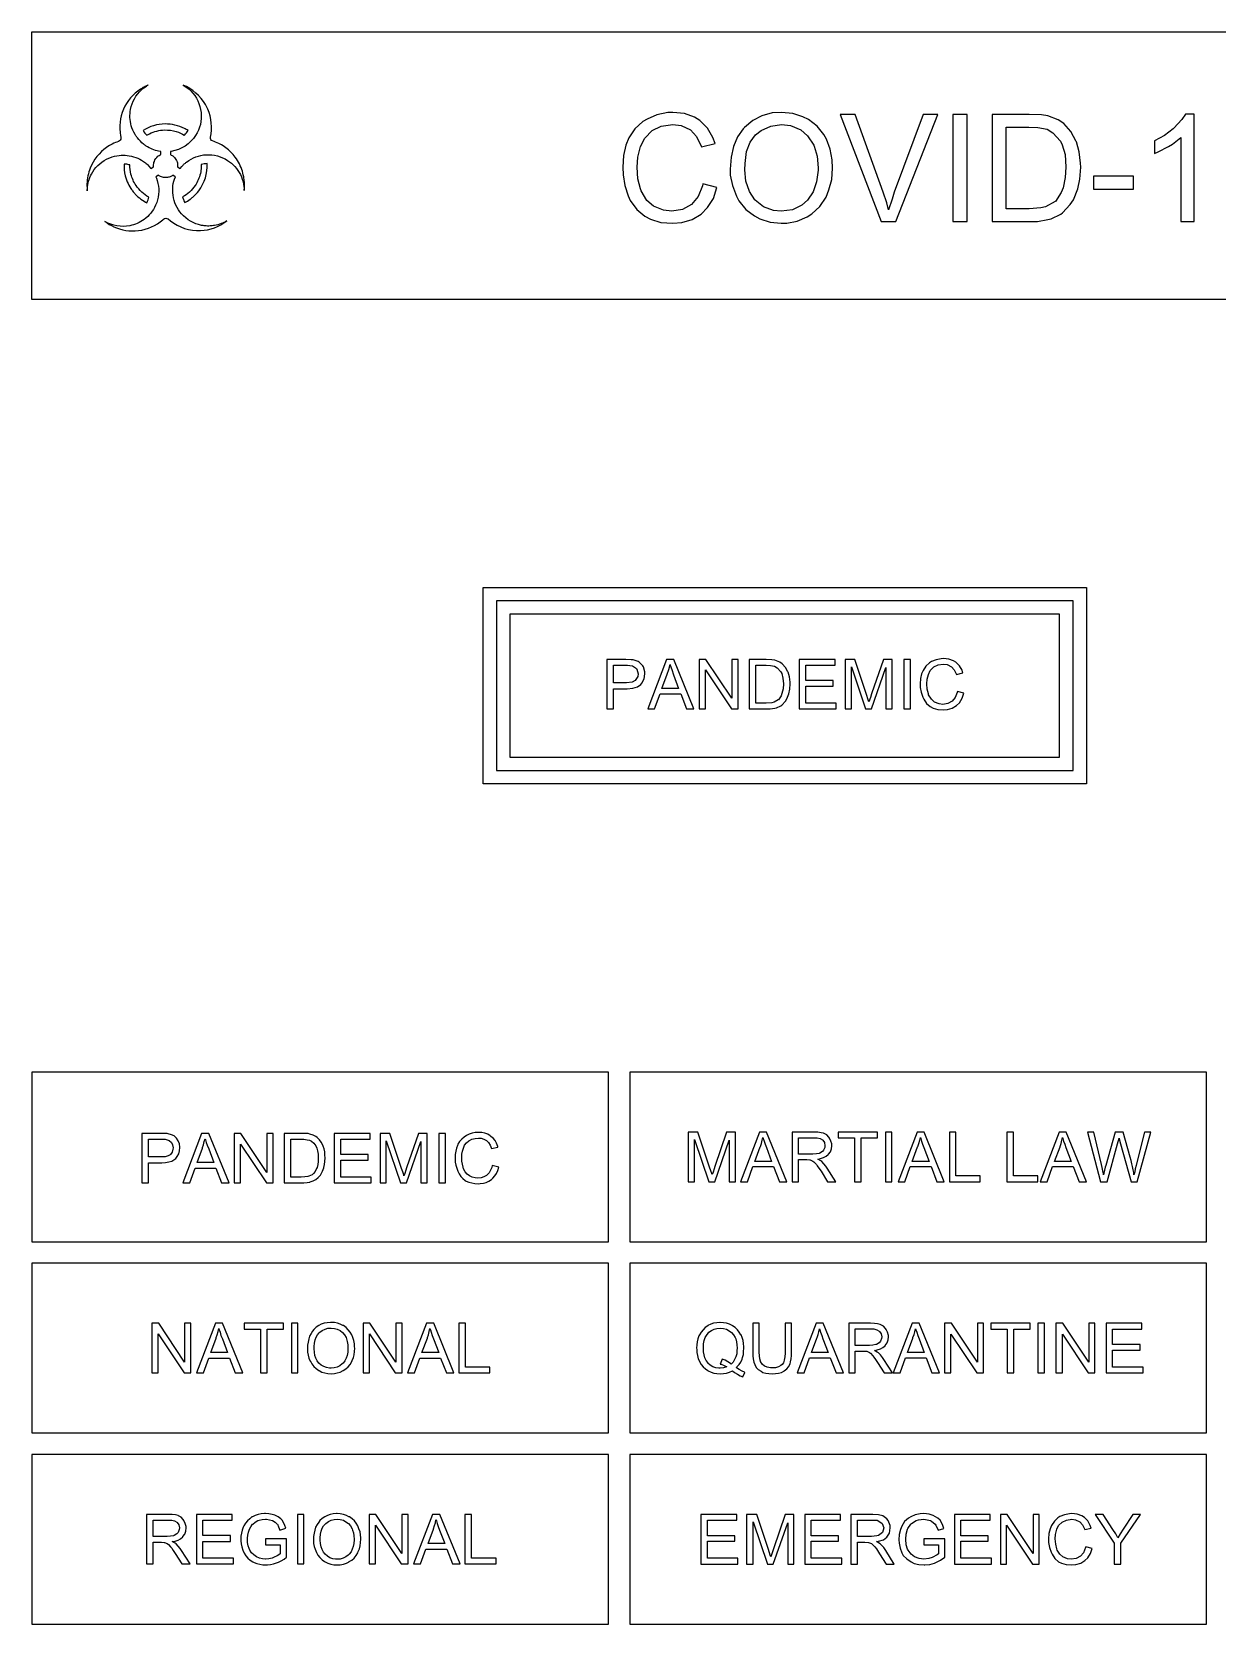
# Model space of a CAD drawing. Header units: inches. Extents: x 38644.8 to 38724.9, y 28772.1 to 28819.8.
# Drawn here: x 38707.7 to 38713.24, y 28790.21 to 28797.65 of the extents above; entities that cross this region are included whole.
import ezdxf

# ---------------------------------------------------------------- set-up
doc = ezdxf.new("R2010")
doc.units = ezdxf.units.IN
doc.header["$MEASUREMENT"] = 0
doc.layers.add('DEFAULT_LAYER', color=1, linetype='Continuous')

msp = doc.modelspace()

# ---------------------------------------------------------------- linework, layer by layer
at = {"color": 4}
msp.add_lwpolyline([(38707.7033, 28797.6519), (38716.3793, 28797.6519), (38716.3793, 28796.4019), (38707.7033, 28796.4019)], close=True, dxfattribs=at)
at = {"color": 2, "linetype": 'ByBlock', "flags": 128}
for points in [[(38710.5461, 28796.9185), (38710.5342, 28796.9657), (38710.5309, 28797.0198), (38710.5342, 28797.067), (38710.5461, 28797.1161), (38710.5664, 28797.1549), (38710.6018, 28797.1904), (38710.644, 28797.2106), (38710.6979, 28797.219), (38710.7368, 28797.214), (38710.7807, 28797.1937), (38710.8077, 28797.1633), (38710.8313, 28797.1144), (38710.8954, 28797.1296), (38710.8853, 28797.1582), (38710.86, 28797.2022), (38710.8245, 28797.2376), (38710.7992, 28797.2528), (38710.752, 28797.2697), (38710.6979, 28797.2748), (38710.6743, 28797.2748), (38710.6237, 28797.2647), (38710.5782, 28797.2443), (38710.5579, 28797.2325), (38710.5207, 28797.1988), (38710.4921, 28797.1565), (38710.4786, 28797.1228), (38710.4668, 28797.0738), (38710.4634, 28797.0198), (38710.4651, 28796.9843), (38710.4735, 28796.9337), (38710.4887, 28796.8864), (38710.4988, 28796.8644), (38710.5292, 28796.8223), (38710.5664, 28796.7901), (38710.5934, 28796.7766), (38710.6423, 28796.7615), (38710.6979, 28796.7581), (38710.7402, 28796.7615), (38710.7874, 28796.7749), (38710.8296, 28796.8002), (38710.86, 28796.8307), (38710.887, 28796.8729), (38710.9038, 28796.9253), (38710.838, 28796.9421), (38710.8363, 28796.932), (38710.8161, 28796.883), (38710.7857, 28796.8459), (38710.7436, 28796.8223), (38710.6929, 28796.8138), (38710.6541, 28796.8189), (38710.6069, 28796.8375), (38710.5765, 28796.8644), (38710.5495, 28796.9084)], [(38711.4422, 28797.0536), (38711.4321, 28797.1043), (38711.4152, 28797.1498), (38711.4034, 28797.1718), (38711.3713, 28797.2106), (38711.3308, 28797.2427), (38711.3055, 28797.2546), (38711.2582, 28797.2697), (38711.2059, 28797.2748), (38711.1621, 28797.2731), (38711.1131, 28797.2596), (38711.0709, 28797.2376), (38711.0321, 28797.2056), (38711.027, 28797.1988), (38711.0001, 28797.1616), (38710.9815, 28797.1161), (38710.9697, 28797.067), (38710.9663, 28797.0097), (38710.9663, 28796.9826), (38710.9764, 28796.9337), (38710.995, 28796.8847), (38711.0068, 28796.8628), (38711.0389, 28796.8223), (38711.0793, 28796.7918), (38711.1046, 28796.7783), (38711.152, 28796.7631), (38711.2043, 28796.7581), (38711.2296, 28796.7581), (38711.2785, 28796.7682), (38711.3257, 28796.7884), (38711.3477, 28796.8019), (38711.3848, 28796.8358), (38711.4135, 28796.8796), (38711.427, 28796.9135), (38711.4405, 28796.9624), (38711.4439, 28797.0148)], [(38711.7324, 28796.9033), (38711.7223, 28796.8695), (38711.7054, 28796.8206), (38711.697, 28796.8526), (38711.6801, 28796.9033), (38711.5502, 28797.2664), (38711.4793, 28797.2664), (38711.6717, 28796.7665), (38711.7392, 28796.7665), (38711.935, 28797.2664), (38711.8674, 28797.2664)], [(38712.0733, 28797.2664), (38712.0058, 28797.2664), (38712.0058, 28796.7665), (38712.0733, 28796.7665)], [(38712.6015, 28797.0384), (38712.5965, 28797.0908), (38712.583, 28797.138), (38712.5813, 28797.1397), (38712.5577, 28797.187), (38712.5239, 28797.2241), (38712.4986, 28797.241), (38712.4496, 28797.2596), (38712.4193, 28797.2647), (38712.3619, 28797.2664), (38712.1898, 28797.2664), (38712.1898, 28796.7665), (38712.3704, 28796.7665), (38712.4007, 28796.7665), (38712.4496, 28796.7749), (38712.4648, 28796.7783), (38712.5104, 28796.8002), (38712.5188, 28796.807), (38712.5543, 28796.8459), (38712.5695, 28796.8678), (38712.5897, 28796.9185), (38712.5999, 28796.9641), (38712.6032, 28797.0198)], [(38713.0926, 28797.2681), (38713.0757, 28797.2427), (38713.0386, 28797.2022), (38713.0352, 28797.1988), (38712.9948, 28797.1684), (38712.9475, 28797.143), (38712.9475, 28797.084), (38712.9644, 28797.0908), (38713.0133, 28797.1161), (38713.0319, 28797.1279), (38713.0707, 28797.1582), (38713.0707, 28796.7665), (38713.1332, 28796.7665), (38713.1332, 28797.2681)], [(38711.3764, 28797.0063), (38711.3696, 28796.9506), (38711.3528, 28796.905), (38711.3274, 28796.8661), (38711.3004, 28796.8425), (38711.2565, 28796.8206), (38711.2043, 28796.8138), (38711.1688, 28796.8172), (38711.1215, 28796.8341), (38711.0827, 28796.8661), (38711.081, 28796.8678), (38711.0557, 28796.9067), (38711.0389, 28796.9539), (38711.0338, 28797.008), (38711.0355, 28797.0367), (38711.0422, 28797.0924), (38711.0591, 28797.1363), (38711.0844, 28797.1701), (38711.1097, 28797.1904), (38711.1553, 28797.2106), (38711.2059, 28797.219), (38711.2481, 28797.214), (38711.2953, 28797.1937), (38711.3274, 28797.1668), (38711.3562, 28797.1228), (38711.3578, 28797.1177), (38711.3713, 28797.0704), (38711.3764, 28797.0164)], [(38712.5306, 28796.9708), (38712.5205, 28796.9236), (38712.5121, 28796.9016), (38712.4851, 28796.8594), (38712.4834, 28796.8594), (38712.4395, 28796.8341), (38712.4176, 28796.829), (38712.3619, 28796.8256), (38712.2556, 28796.8256), (38712.2556, 28797.2072), (38712.3602, 28797.2072), (38712.4024, 28797.2056), (38712.4463, 28797.1971), (38712.4733, 28797.1803), (38712.5087, 28797.1414), (38712.5171, 28797.1245), (38712.5306, 28797.079), (38712.5341, 28797.0198)], [(38712.8496, 28796.9775), (38712.6623, 28796.9775), (38712.6623, 28796.9168), (38712.8496, 28796.9168)], [(38710.5635, 28794.6296), (38710.5667, 28794.6534), (38710.5667, 28794.6621), (38710.5602, 28794.6849), (38710.557, 28794.6903), (38710.5407, 28794.7066), (38710.5353, 28794.7098), (38710.5125, 28794.7175), (38710.5038, 28794.7185), (38710.4778, 28794.7196), (38710.39, 28794.7196), (38710.39, 28794.4886), (38710.4204, 28794.4886), (38710.4204, 28794.5829), (38710.48, 28794.5829), (38710.4843, 28794.5829), (38710.5114, 28794.5851), (38710.5331, 28794.5916), (38710.5483, 28794.6035), (38710.5527, 28794.609)], [(38710.5342, 28794.6404), (38710.5223, 28794.6209), (38710.5071, 28794.6133), (38710.4811, 28794.61), (38710.4204, 28794.61), (38710.4204, 28794.6925), (38710.48, 28794.6925), (38710.4865, 28794.6925), (38710.5082, 28794.6903), (38710.5092, 28794.6903), (38710.5277, 28794.6773), (38710.5299, 28794.6751), (38710.5353, 28794.6523)], [(38710.7023, 28794.7196), (38710.6687, 28794.7196), (38710.5808, 28794.4886), (38710.6123, 28794.4886), (38710.6383, 28794.5591), (38710.7348, 28794.5591), (38710.7619, 28794.4886), (38710.7966, 28794.4886)], [(38710.725, 28794.584), (38710.647, 28794.584), (38710.6719, 28794.6512), (38710.6795, 28794.673), (38710.6849, 28794.6957), (38710.686, 28794.6936), (38710.6925, 28794.673), (38710.7012, 28794.648)], [(38710.9733, 28794.7196), (38710.9733, 28794.5384), (38710.8519, 28794.7196), (38710.8204, 28794.7196), (38710.8204, 28794.4886), (38710.8497, 28794.4886), (38710.8497, 28794.6708), (38710.9711, 28794.4886), (38711.0025, 28794.4886), (38711.0025, 28794.7196)], [(38711.2454, 28794.6144), (38711.2422, 28794.6382), (38711.2367, 28794.661), (38711.2357, 28794.6621), (38711.2248, 28794.6827), (38711.2086, 28794.7001), (38711.1977, 28794.7076), (38711.175, 28794.7164), (38711.1609, 28794.7185), (38711.1337, 28794.7196), (38711.0546, 28794.7196), (38711.0546, 28794.4886), (38711.1381, 28794.4886), (38711.1522, 28794.4886), (38711.175, 28794.4929), (38711.1815, 28794.494), (38711.2021, 28794.5037), (38711.2075, 28794.507), (38711.2237, 28794.5254), (38711.2302, 28794.5352), (38711.2389, 28794.5591), (38711.2443, 28794.5807), (38711.2454, 28794.6057)], [(38711.2129, 28794.5829), (38711.2075, 28794.5612), (38711.2042, 28794.5504), (38711.1912, 28794.5319), (38711.1901, 28794.5319), (38711.1706, 28794.52), (38711.1598, 28794.5178), (38711.1337, 28794.5156), (38711.085, 28794.5156), (38711.085, 28794.6925), (38711.1337, 28794.6925), (38711.1533, 28794.6914), (38711.1728, 28794.6881), (38711.1858, 28794.6805), (38711.2021, 28794.6621), (38711.2064, 28794.6545), (38711.2118, 28794.6328), (38711.214, 28794.6057)], [(38711.3192, 28794.5156), (38711.3192, 28794.5948), (38711.4471, 28794.5948), (38711.4471, 28794.622), (38711.3192, 28794.622), (38711.3192, 28794.6925), (38711.4558, 28794.6925), (38711.4558, 28794.7196), (38711.2877, 28794.7196), (38711.2877, 28794.4886), (38711.4612, 28794.4886), (38711.4612, 28794.5156)], [(38711.6932, 28794.4886), (38711.7225, 28794.4886), (38711.7225, 28794.7196), (38711.6813, 28794.7196), (38711.6259, 28794.5591), (38711.6205, 28794.5417), (38711.614, 28794.5221), (38711.6108, 28794.5308), (38711.6032, 28794.5558), (38711.5479, 28794.7196), (38711.5023, 28794.7196), (38711.5023, 28794.4886), (38711.5317, 28794.4886), (38711.5317, 28794.686), (38711.5978, 28794.4886), (38711.6259, 28794.4886), (38711.6932, 28794.6816)], [(38711.8081, 28794.7196), (38711.7766, 28794.7196), (38711.7766, 28794.4886), (38711.8081, 28794.4886)], [(38712.0488, 28794.6697), (38712.0368, 28794.6903), (38712.0206, 28794.7066), (38712.0087, 28794.7131), (38711.987, 28794.7218), (38711.9621, 28794.724), (38711.9512, 28794.7229), (38711.9274, 28794.7185), (38711.9056, 28794.7098), (38711.897, 28794.7044), (38711.8796, 28794.6892), (38711.8666, 28794.6686), (38711.8601, 28794.6534), (38711.8547, 28794.6306), (38711.8525, 28794.6057), (38711.8536, 28794.5894), (38711.858, 28794.5666), (38711.8656, 28794.5439), (38711.8699, 28794.5341), (38711.8829, 28794.5146), (38711.9002, 28794.4994), (38711.9133, 28794.4929), (38711.9361, 28794.4863), (38711.961, 28794.4842), (38711.9805, 28794.4863), (38712.0032, 28794.4929), (38712.0227, 28794.5048), (38712.0368, 28794.5178), (38712.0488, 28794.5384), (38712.0575, 28794.5623), (38712.0271, 28794.5699), (38712.026, 28794.5656), (38712.0162, 28794.5427), (38712.0022, 28794.5254), (38711.9826, 28794.5146), (38711.9588, 28794.5102), (38711.9415, 28794.5124), (38711.9198, 28794.5211), (38711.9056, 28794.5341), (38711.8926, 28794.5547), (38711.8916, 28794.5591), (38711.8861, 28794.5807), (38711.884, 28794.6057), (38711.8861, 28794.6274), (38711.8916, 28794.6501), (38711.9002, 28794.6686), (38711.9165, 28794.6849), (38711.9371, 28794.6946), (38711.961, 28794.6979), (38711.9794, 28794.6957), (38712, 28794.686), (38712.0119, 28794.6719), (38712.0227, 28794.6491), (38712.0531, 28794.6567)], [(38708.3934, 28792.4238), (38708.3944, 28792.4393), (38708.3944, 28792.4422), (38708.3924, 28792.4568), (38708.3876, 28792.4704), (38708.3789, 28792.4831), (38708.3691, 28792.4928), (38708.3682, 28792.4937), (38708.3556, 28792.4996), (38708.34, 28792.5035), (38708.3361, 28792.5045), (38708.3225, 28792.5054), (38708.305, 28792.5054), (38708.2176, 28792.5054), (38708.2176, 28792.2741), (38708.2487, 28792.2741), (38708.2487, 28792.3684), (38708.3079, 28792.3684), (38708.3099, 28792.3684), (38708.3273, 28792.3694), (38708.3429, 28792.3723), (38708.3565, 28792.3762), (38708.3672, 28792.382), (38708.3759, 28792.3888), (38708.3827, 28792.3976), (38708.3895, 28792.4102)], [(38708.5294, 28792.5054), (38708.4964, 28792.5054), (38708.408, 28792.2741), (38708.441, 28792.2741), (38708.4663, 28792.3441), (38708.5625, 28792.3441), (38708.5896, 28792.2741), (38708.6246, 28792.2741)], [(38708.8014, 28792.5054), (38708.8014, 28792.3237), (38708.68, 28792.5054), (38708.6489, 28792.5054), (38708.6489, 28792.2741), (38708.6781, 28792.2741), (38708.6781, 28792.4559), (38708.7995, 28792.2741), (38708.8305, 28792.2741), (38708.8305, 28792.5054)], [(38709.0724, 28792.4044), (38709.0714, 28792.4189), (38709.0685, 28792.4335), (38709.0646, 28792.4461), (38709.0627, 28792.451), (38709.0549, 28792.4646), (38709.0472, 28792.4763), (38709.0365, 28792.486), (38709.0297, 28792.4908), (38709.017, 28792.4977), (38709.0024, 28792.5025), (38708.9937, 28792.5045), (38708.9791, 28792.5054), (38708.9617, 28792.5054), (38708.882, 28792.5054), (38708.882, 28792.2741), (38708.9655, 28792.2741), (38708.9743, 28792.2751), (38708.9888, 28792.276), (38709.0024, 28792.278), (38709.0034, 28792.279), (38709.018, 28792.2838), (38709.0306, 28792.2896), (38709.0306, 28792.2906), (38709.0413, 28792.2994), (38709.051, 28792.311), (38709.0549, 28792.3169), (38709.0617, 28792.3295), (38709.0666, 28792.345), (38709.0675, 28792.347), (38709.0705, 28792.3606), (38709.0724, 28792.3752), (38709.0734, 28792.3917)], [(38709.1462, 28792.3013), (38709.1462, 28792.38), (38709.2744, 28792.38), (38709.2744, 28792.4073), (38709.1462, 28792.4073), (38709.1462, 28792.4782), (38709.2832, 28792.4782), (38709.2832, 28792.5054), (38709.1161, 28792.5054), (38709.1161, 28792.2741), (38709.288, 28792.2741), (38709.288, 28792.3013)], [(38709.5212, 28792.2741), (38709.5503, 28792.2741), (38709.5503, 28792.5054), (38709.5095, 28792.5054), (38709.4541, 28792.345), (38709.4502, 28792.3334), (38709.4454, 28792.3188), (38709.4415, 28792.3081), (38709.4405, 28792.312), (38709.4357, 28792.3256), (38709.4308, 28792.3421), (38709.3755, 28792.5054), (38709.3298, 28792.5054), (38709.3298, 28792.2741), (38709.359, 28792.2741), (38709.359, 28792.4714), (38709.426, 28792.2741), (38709.4531, 28792.2741), (38709.5212, 28792.4685)], [(38709.6358, 28792.5054), (38709.6047, 28792.5054), (38709.6047, 28792.2741), (38709.6358, 28792.2741)], [(38709.8796, 28792.4451), (38709.8747, 28792.4598), (38709.867, 28792.4724), (38709.8582, 28792.4831), (38709.8475, 28792.4918), (38709.8446, 28792.4947), (38709.833, 28792.5016), (38709.8194, 28792.5064), (38709.8048, 28792.5093), (38709.7892, 28792.5103), (38709.7747, 28792.5093), (38709.7601, 28792.5064), (38709.7465, 28792.5016), (38709.7339, 28792.4957), (38709.7222, 28792.4879), (38709.7116, 28792.4792), (38709.7019, 28792.4675), (38709.694, 28792.4549), (38709.6921, 28792.4491), (38709.6872, 28792.4364), (38709.6834, 28792.4228), (38709.6814, 28792.4073), (38709.6804, 28792.3917), (38709.6804, 28792.3868), (38709.6814, 28792.3713), (38709.6843, 28792.3577), (38709.6882, 28792.3431), (38709.6931, 28792.3295), (38709.6989, 28792.3169), (38709.7077, 28792.3043), (38709.7174, 28792.2945), (38709.7281, 28792.2857), (38709.7329, 28792.2828), (38709.7446, 28792.278), (38709.7582, 28792.2741), (38709.7727, 28792.2712), (38709.7892, 28792.2702), (38709.798, 28792.2712), (38709.8125, 28792.2731), (38709.8262, 28792.277), (38709.8388, 28792.2828), (38709.8505, 28792.2906), (38709.8573, 28792.2964), (38709.866, 28792.3072), (38709.8738, 28792.3188), (38709.8806, 28792.3324), (38709.8844, 28792.348), (38709.8543, 28792.3558), (38709.8524, 28792.347), (38709.8466, 28792.3334), (38709.8398, 28792.3208), (38709.8301, 28792.312), (38709.8272, 28792.3091), (38709.8155, 28792.3023), (38709.8019, 28792.2984), (38709.7863, 28792.2964), (38709.7747, 28792.2974), (38709.7601, 28792.3013), (38709.7475, 28792.3072), (38709.7368, 28792.3159), (38709.7271, 28792.3266), (38709.7203, 28792.3402), (38709.7184, 28792.348), (38709.7145, 28792.3616), (38709.7125, 28792.3762), (38709.7125, 28792.3917), (38709.7125, 28792.3936), (38709.7125, 28792.4082), (38709.7155, 28792.4228), (38709.7193, 28792.4364), (38709.7252, 28792.4501), (38709.7339, 28792.4617), (38709.7446, 28792.4704), (38709.7475, 28792.4724), (38709.7591, 28792.4792), (38709.7737, 28792.4821), (38709.7892, 28792.484), (38709.8019, 28792.4831), (38709.8155, 28792.4792), (38709.8272, 28792.4724), (38709.8281, 28792.4714), (38709.8369, 28792.4627), (38709.8446, 28792.4501), (38709.8505, 28792.4354), (38709.8806, 28792.4422)], [(38710.9608, 28792.28), (38710.99, 28792.28), (38710.99, 28792.5112), (38710.9486, 28792.5112), (38710.8939, 28792.3505), (38710.8902, 28792.3396), (38710.8854, 28792.325), (38710.8817, 28792.3141), (38710.8793, 28792.3177), (38710.8756, 28792.3311), (38710.8696, 28792.3481), (38710.8149, 28792.5112), (38710.7698, 28792.5112), (38710.7698, 28792.28), (38710.799, 28792.28), (38710.799, 28792.4772), (38710.8659, 28792.28), (38710.8939, 28792.28), (38710.9608, 28792.4734)], [(38711.1359, 28792.5112), (38711.1031, 28792.5112), (38711.0143, 28792.28), (38711.0459, 28792.28), (38711.0714, 28792.3505), (38711.1687, 28792.3505), (38711.1955, 28792.28), (38711.2307, 28792.28)], [(38711.4399, 28792.4564), (38711.4363, 28792.4698), (38711.4302, 28792.4832), (38711.4266, 28792.4881), (38711.4168, 28792.499), (38711.4047, 28792.5051), (38711.4023, 28792.5063), (38711.3901, 28792.5088), (38711.3754, 28792.5112), (38711.3572, 28792.5112), (38711.2551, 28792.5112), (38711.2551, 28792.28), (38711.2855, 28792.28), (38711.2855, 28792.3834), (38711.3207, 28792.3834), (38711.3244, 28792.3834), (38711.3378, 28792.3822), (38711.339, 28792.3822), (38711.3524, 28792.3761), (38711.3572, 28792.3725), (38711.3682, 28792.3603), (38711.3718, 28792.3542), (38711.3803, 28792.3432), (38711.3901, 28792.3286), (38711.4205, 28792.28), (38711.4594, 28792.28), (38711.4193, 28792.3432), (38711.412, 28792.353), (38711.4035, 28792.364), (38711.3938, 28792.3737), (38711.3889, 28792.3773), (38711.3754, 28792.3858), (38711.3877, 28792.3883), (38711.4023, 28792.3931), (38711.4144, 28792.3992), (38711.4241, 28792.4065), (38711.4254, 28792.4089), (38711.4339, 28792.42), (38711.4387, 28792.4333), (38711.4399, 28792.4479)], [(38711.5774, 28792.4844), (38711.6539, 28792.4844), (38711.6539, 28792.5112), (38711.4703, 28792.5112), (38711.4703, 28792.4844), (38711.547, 28792.4844), (38711.547, 28792.28), (38711.5774, 28792.28)], [(38711.7209, 28792.5112), (38711.6905, 28792.5112), (38711.6905, 28792.28), (38711.7209, 28792.28)], [(38711.8717, 28792.5112), (38711.8389, 28792.5112), (38711.75, 28792.28), (38711.7816, 28792.28), (38711.8072, 28792.3505), (38711.9045, 28792.3505), (38711.9312, 28792.28), (38711.9653, 28792.28)], [(38712.02, 28792.308), (38712.02, 28792.5112), (38711.9896, 28792.5112), (38711.9896, 28792.28), (38712.1332, 28792.28), (38712.1332, 28792.308)], [(38712.2888, 28792.308), (38712.2888, 28792.5112), (38712.2584, 28792.5112), (38712.2584, 28792.28), (38712.4031, 28792.28), (38712.4031, 28792.308)], [(38712.5357, 28792.5112), (38712.5028, 28792.5112), (38712.4141, 28792.28), (38712.4469, 28792.28), (38712.4712, 28792.3505), (38712.5685, 28792.3505), (38712.5953, 28792.28), (38712.6305, 28792.28)], [(38712.864, 28792.3628), (38712.8616, 28792.3555), (38712.858, 28792.3396), (38712.8555, 28792.3262), (38712.8519, 28792.3128), (38712.8507, 28792.3226), (38712.8482, 28792.3359), (38712.8458, 28792.3505), (38712.8422, 28792.364), (38712.8385, 28792.3798), (38712.8349, 28792.3944), (38712.8008, 28792.5112), (38712.7643, 28792.5112), (38712.7205, 28792.3555), (38712.7181, 28792.3481), (38712.7145, 28792.3335), (38712.7096, 28792.3128), (38712.7096, 28792.3165), (38712.706, 28792.3311), (38712.7035, 28792.3457), (38712.6999, 28792.3603), (38712.6646, 28792.5112), (38712.6342, 28792.5112), (38712.695, 28792.28), (38712.7266, 28792.28), (38712.7752, 28792.4564), (38712.7789, 28792.4686), (38712.7825, 28792.4832), (38712.7837, 28792.4747), (38712.7898, 28792.4564), (38712.8385, 28792.28), (38712.8677, 28792.28), (38712.9309, 28792.5112), (38712.9005, 28792.5112)], [(38708.3623, 28792.4315), (38708.3585, 28792.418), (38708.3507, 28792.4073), (38708.3497, 28792.4063), (38708.34, 28792.4005), (38708.3254, 28792.3965), (38708.3079, 28792.3956), (38708.2487, 28792.3956), (38708.2487, 28792.4782), (38708.3079, 28792.4782), (38708.3254, 28792.4782), (38708.3361, 28792.4763), (38708.3449, 28792.4724), (38708.3556, 28792.4627), (38708.3604, 28792.453), (38708.3633, 28792.4383)], [(38708.5527, 28792.3694), (38708.475, 28792.3694), (38708.5003, 28792.4374), (38708.5012, 28792.4393), (38708.5051, 28792.453), (38708.509, 28792.4675), (38708.5129, 28792.4811), (38708.5139, 28792.4763), (38708.5177, 28792.4636), (38708.5226, 28792.4501), (38708.5294, 28792.4335)], [(38709.0413, 28792.3907), (38709.0413, 28792.3742), (38709.0394, 28792.3606), (38709.0355, 28792.347), (38709.0336, 28792.3421), (38709.0268, 28792.3285), (38709.019, 28792.3178), (38709.0121, 28792.312), (38708.9976, 28792.3062), (38708.9927, 28792.3043), (38708.9791, 28792.3023), (38708.9617, 28792.3013), (38708.9131, 28792.3013), (38708.9131, 28792.4782), (38708.9617, 28792.4782), (38708.9743, 28792.4782), (38708.9898, 28792.4763), (38709.0005, 28792.4734), (38709.0092, 28792.4695), (38709.02, 28792.4607), (38709.0297, 28792.4481), (38709.0345, 28792.4374), (38709.0384, 28792.4238), (38709.0413, 28792.4092), (38709.0413, 28792.3917)], [(38711.159, 28792.3749), (38711.0811, 28792.3749), (38711.1055, 28792.443), (38711.1067, 28792.4443), (38711.1116, 28792.4588), (38711.1153, 28792.4734), (38711.1189, 28792.4869), (38711.1201, 28792.482), (38711.1238, 28792.4698), (38711.1286, 28792.4552), (38711.1347, 28792.4394)], [(38711.4083, 28792.4406), (38711.4023, 28792.4272), (38711.3974, 28792.4212), (38711.384, 28792.4138), (38711.3815, 28792.4126), (38711.3682, 28792.4102), (38711.3511, 28792.4089), (38711.2855, 28792.4089), (38711.2855, 28792.4857), (38711.3584, 28792.4857), (38711.3718, 28792.4857), (38711.3865, 28792.482), (38711.3962, 28792.4759), (38711.3986, 28792.4747), (38711.4059, 28792.4625), (38711.4083, 28792.4479)], [(38711.8948, 28792.3749), (38711.8158, 28792.3749), (38711.8413, 28792.443), (38711.8425, 28792.4443), (38711.8474, 28792.4588), (38711.851, 28792.4734), (38711.8547, 28792.4869), (38711.8559, 28792.482), (38711.8595, 28792.4698), (38711.8644, 28792.4552), (38711.8705, 28792.4394)], [(38712.5588, 28792.3749), (38712.4809, 28792.3749), (38712.5065, 28792.443), (38712.5065, 28792.4443), (38712.5113, 28792.4588), (38712.515, 28792.4734), (38712.5186, 28792.4869), (38712.5198, 28792.482), (38712.5236, 28792.4698), (38712.5284, 28792.4552), (38712.5345, 28792.4394)], [(38708.4458, 28791.3864), (38708.4458, 28791.6187), (38708.4169, 28791.6187), (38708.4169, 28791.4365), (38708.2959, 28791.6187), (38708.2636, 28791.6187), (38708.2636, 28791.3864), (38708.2937, 28791.3864), (38708.2937, 28791.5687), (38708.4147, 28791.3864)], [(38708.5935, 28791.6187), (38708.5613, 28791.6187), (38708.4725, 28791.3864), (38708.5047, 28791.3864), (38708.5302, 28791.4564), (38708.6268, 28791.4564), (38708.6535, 28791.3864), (38708.6891, 28791.3864)], [(38708.8023, 28791.591), (38708.879, 28791.591), (38708.879, 28791.6187), (38708.6957, 28791.6187), (38708.6957, 28791.591), (38708.7712, 28791.591), (38708.7712, 28791.3864), (38708.8023, 28791.3864)], [(38708.9456, 28791.6187), (38708.9156, 28791.6187), (38708.9156, 28791.3864), (38708.9456, 28791.3864)], [(38709.2111, 28791.5087), (38709.21, 28791.5231), (38709.2077, 28791.5376), (38709.2033, 28791.552), (38709.1977, 28791.5642), (38709.1977, 28791.5654), (38709.1899, 28791.5776), (38709.181, 28791.5887), (38709.171, 28791.5987), (38709.1588, 28791.6076), (38709.1566, 28791.6087), (38709.1444, 28791.6143), (38709.1311, 28791.6187), (38709.1167, 28791.622), (38709.1011, 28791.622), (38709.0978, 28791.622), (38709.0833, 28791.6209), (38709.0689, 28791.6187), (38709.0555, 28791.6143), (38709.0433, 28791.6076), (38709.0322, 28791.5998), (38709.0211, 28791.5898), (38709.0145, 28791.582), (38709.0078, 28791.5709), (38709.0011, 28791.5587), (38708.9967, 28791.5454), (38708.9934, 28791.5309), (38708.9911, 28791.5164), (38708.9911, 28791.4998), (38708.9911, 28791.4987), (38708.9911, 28791.4831), (38708.9945, 28791.4698), (38708.9978, 28791.4553), (38709.0034, 28791.442), (38709.0045, 28791.4409), (38709.0111, 28791.4287), (38709.02, 28791.4175), (38709.0311, 28791.4075), (38709.0433, 28791.3986), (38709.0455, 28791.3975), (38709.0577, 28791.3909), (38709.0722, 28791.3864), (38709.0856, 28791.3842), (38709.1011, 28791.3831), (38709.1167, 28791.3842), (38709.13, 28791.3864), (38709.1444, 28791.3909), (38709.1577, 28791.3975), (38709.1699, 28791.4053), (38709.181, 28791.4153), (38709.1899, 28791.4265), (38709.1977, 28791.4398), (38709.1999, 28791.4453), (38709.2055, 28791.4587), (38709.2089, 28791.472), (38709.2111, 28791.4865), (38709.2122, 28791.502)], [(38709.4032, 28791.6187), (38709.4032, 28791.4365), (38709.2821, 28791.6187), (38709.251, 28791.6187), (38709.251, 28791.3864), (38709.2799, 28791.3864), (38709.2799, 28791.5687), (38709.401, 28791.3864), (38709.4332, 28791.3864), (38709.4332, 28791.6187)], [(38709.5809, 28791.6187), (38709.5476, 28791.6187), (38709.4587, 28791.3864), (38709.491, 28791.3864), (38709.5165, 28791.4564), (38709.6131, 28791.4564), (38709.6409, 28791.3864), (38709.6753, 28791.3864)], [(38709.7286, 28791.4142), (38709.7286, 28791.6187), (38709.6986, 28791.6187), (38709.6986, 28791.3864), (38709.843, 28791.3864), (38709.843, 28791.4142)], [(38711.0238, 28791.4591), (38711.0274, 28791.4723), (38711.0286, 28791.4867), (38711.0298, 28791.5023), (38711.0298, 28791.5083), (38711.0286, 28791.5238), (38711.0262, 28791.5383), (38711.0214, 28791.5515), (38711.0166, 28791.5646), (38711.0154, 28791.5646), (38711.0082, 28791.5778), (38710.9998, 28791.5886), (38710.989, 28791.5983), (38710.977, 28791.6066), (38710.9746, 28791.6078), (38710.9626, 28791.6138), (38710.9482, 28791.6186), (38710.9338, 28791.621), (38710.9195, 28791.6222), (38710.9171, 28791.6222), (38710.9027, 28791.621), (38710.8883, 28791.6186), (38710.8751, 28791.6138), (38710.8619, 28791.6078), (38710.8608, 28791.6066), (38710.8488, 28791.5995), (38710.8392, 28791.5886), (38710.8296, 28791.5778), (38710.8223, 28791.5646), (38710.8199, 28791.5599), (38710.8152, 28791.5467), (38710.8116, 28791.5322), (38710.8092, 28791.5178), (38710.808, 28791.5023), (38710.8092, 28791.4963), (38710.8104, 28791.4819), (38710.8128, 28791.4675), (38710.8163, 28791.4531), (38710.8223, 28791.4411), (38710.8223, 28791.4399), (38710.8308, 28791.4267), (38710.8392, 28791.4159), (38710.85, 28791.4063), (38710.8619, 28791.3979), (38710.8631, 28791.3967), (38710.8763, 28791.3907), (38710.8895, 28791.3859), (38710.9039, 28791.3835), (38710.9183, 28791.3823), (38710.9195, 28791.3823), (38710.935, 28791.3835), (38710.9482, 28791.3859), (38710.9626, 28791.3907), (38710.9758, 28791.3967), (38710.9866, 28791.3883), (38710.9998, 28791.3811), (38711.0118, 28791.3739), (38711.025, 28791.3691), (38711.0345, 28791.3895), (38711.0333, 28791.3907), (38711.0214, 28791.3955), (38711.0082, 28791.4027), (38710.995, 28791.4111), (38710.9974, 28791.4147), (38711.007, 28791.4255), (38711.0154, 28791.4375), (38711.0214, 28791.4507)], [(38711.2227, 28791.4843), (38711.2227, 28791.4783), (38711.2215, 28791.4615), (38711.2179, 28791.4459), (38711.2143, 28791.4339), (38711.2083, 28791.4255), (38711.2024, 28791.4207), (38711.1916, 28791.4147), (38711.1772, 28791.4111), (38711.1604, 28791.4099), (38711.1544, 28791.4111), (38711.1389, 28791.4135), (38711.1269, 28791.4183), (38711.1257, 28791.4183), (38711.1149, 28791.4279), (38711.1077, 28791.4399), (38711.1077, 28791.4411), (38711.104, 28791.4519), (38711.1028, 28791.4663), (38711.1016, 28791.4843), (38711.1016, 28791.6186), (38711.0717, 28791.6186), (38711.0717, 28791.4843), (38711.0717, 28791.4663), (38711.0729, 28791.4519), (38711.0765, 28791.4375), (38711.0801, 28791.4267), (38711.0801, 28791.4255), (38711.0873, 28791.4123), (38711.0968, 28791.4027), (38711.1101, 28791.3943), (38711.1185, 28791.3895), (38711.1317, 28791.3859), (38711.146, 28791.3835), (38711.1628, 28791.3823), (38711.1772, 28791.3835), (38711.1916, 28791.3859), (38711.2048, 28791.3895), (38711.2167, 28791.3955), (38711.2179, 28791.3967), (38711.2299, 28791.4051), (38711.2383, 28791.4159), (38711.2455, 28791.4291), (38711.248, 28791.4387), (38711.2503, 28791.4519), (38711.2527, 28791.4675), (38711.2527, 28791.4843), (38711.2527, 28791.6186), (38711.2227, 28791.6186)], [(38711.4002, 28791.6186), (38711.3678, 28791.6186), (38711.2791, 28791.3871), (38711.3115, 28791.3871), (38711.3366, 28791.4567), (38711.4325, 28791.4567), (38711.4601, 28791.3871), (38711.4948, 28791.3871)], [(38711.7046, 28791.5622), (38711.7011, 28791.5766), (38711.6951, 28791.5898), (38711.6915, 28791.5947), (38711.6819, 28791.6054), (38711.6699, 28791.6114), (38711.6662, 28791.6126), (38711.6543, 28791.6162), (38711.6399, 28791.6174), (38711.6219, 28791.6186), (38711.52, 28791.6186), (38711.52, 28791.3871), (38711.55, 28791.3871), (38711.55, 28791.4891), (38711.586, 28791.4891), (38711.5896, 28791.4891), (38711.6027, 28791.4879), (38711.6039, 28791.4879), (38711.6171, 28791.4819), (38711.6219, 28791.4783), (38711.6327, 28791.4663), (38711.6363, 28791.4603), (38711.6447, 28791.4495), (38711.6543, 28791.4351), (38711.6855, 28791.3871), (38711.7238, 28791.3871), (38711.6831, 28791.4495), (38711.6771, 28791.4591), (38711.6674, 28791.471), (38711.6578, 28791.4807), (38711.6531, 28791.4843), (38711.6399, 28791.4915), (38711.6531, 28791.4939), (38711.6674, 28791.4987), (38711.6795, 28791.5059), (38711.6891, 28791.5131), (38711.6903, 28791.5154), (38711.6987, 28791.5274), (38711.7034, 28791.5407), (38711.7046, 28791.5551)], [(38711.8485, 28791.6186), (38711.8161, 28791.6186), (38711.7274, 28791.3871), (38711.7598, 28791.3871), (38711.7849, 28791.4567), (38711.882, 28791.4567), (38711.9084, 28791.3871), (38711.9431, 28791.3871)], [(38712.1206, 28791.6186), (38712.1206, 28791.4363), (38711.9995, 28791.6186), (38711.9672, 28791.6186), (38711.9672, 28791.3871), (38711.9971, 28791.3871), (38711.9971, 28791.5682), (38712.1182, 28791.3871), (38712.1494, 28791.3871), (38712.1494, 28791.6186)], [(38712.2908, 28791.591), (38712.3675, 28791.591), (38712.3675, 28791.6186), (38712.1841, 28791.6186), (38712.1841, 28791.591), (38712.2597, 28791.591), (38712.2597, 28791.3871), (38712.2908, 28791.3871)], [(38712.4346, 28791.6186), (38712.4035, 28791.6186), (38712.4035, 28791.3871), (38712.4346, 28791.3871)], [(38712.6408, 28791.6186), (38712.6408, 28791.4363), (38712.5198, 28791.6186), (38712.4874, 28791.6186), (38712.4874, 28791.3871), (38712.5174, 28791.3871), (38712.5174, 28791.5682), (38712.6384, 28791.3871), (38712.6696, 28791.3871), (38712.6696, 28791.6186)], [(38712.7523, 28791.4135), (38712.7523, 28791.4927), (38712.8806, 28791.4927), (38712.8806, 28791.5202), (38712.7523, 28791.5202), (38712.7523, 28791.591), (38712.8889, 28791.591), (38712.8889, 28791.6186), (38712.7223, 28791.6186), (38712.7223, 28791.3871), (38712.8949, 28791.3871), (38712.8949, 28791.4135)], [(38708.6168, 28791.482), (38708.5391, 28791.482), (38708.5647, 28791.5498), (38708.5647, 28791.552), (38708.5691, 28791.5654), (38708.5735, 28791.5798), (38708.5769, 28791.5943), (38708.578, 28791.5887), (38708.5824, 28791.5765), (38708.5869, 28791.562), (38708.5935, 28791.5465)], [(38709.1799, 28791.4998), (38709.1788, 28791.4831), (38709.1766, 28791.4686), (38709.1722, 28791.4553), (38709.1655, 28791.4431), (38709.1577, 28791.4331), (38709.1533, 28791.4287), (38709.1422, 28791.4198), (38709.13, 28791.4142), (38709.1155, 28791.4109), (38709.1011, 28791.4086), (38709.0944, 28791.4097), (38709.08, 28791.412), (38709.0677, 28791.4164), (38709.0555, 28791.4231), (38709.0444, 28791.4331), (38709.0367, 28791.4431), (38709.03, 28791.4553), (38709.0256, 28791.4686), (38709.0233, 28791.4831), (38709.0222, 28791.4987), (38709.0222, 28791.5098), (38709.0244, 28791.5264), (38709.0267, 28791.5409), (38709.0322, 28791.5543), (38709.0378, 28791.5654), (38709.0455, 28791.5742), (38709.0489, 28791.5765), (38709.06, 28791.5853), (38709.0734, 28791.591), (38709.0867, 28791.5954), (38709.1011, 28791.5965), (38709.1167, 28791.5943), (38709.13, 28791.591), (38709.1433, 28791.5842), (38709.1544, 28791.5753), (38709.1633, 28791.5654), (38709.171, 28791.552), (38709.1733, 28791.5465), (38709.1766, 28791.5332), (38709.1788, 28791.5187), (38709.1799, 28791.502)], [(38709.6042, 28791.482), (38709.5254, 28791.482), (38709.5509, 28791.5498), (38709.552, 28791.552), (38709.5564, 28791.5654), (38709.5598, 28791.5798), (38709.5631, 28791.5943), (38709.5653, 28791.5887), (38709.5687, 28791.5765), (38709.5742, 28791.562), (38709.5798, 28791.5465)], [(38710.9974, 28791.4915), (38710.9962, 28791.4759), (38710.9926, 28791.4615), (38710.9866, 28791.4495), (38710.9794, 28791.4375), (38710.971, 28791.4279), (38710.9675, 28791.4315), (38710.9554, 28791.4387), (38710.9422, 28791.4459), (38710.9278, 28791.4507), (38710.9195, 28791.4279), (38710.9243, 28791.4279), (38710.9374, 28791.4219), (38710.9506, 28791.4147), (38710.9482, 28791.4147), (38710.9338, 28791.4099), (38710.9195, 28791.4087), (38710.9123, 28791.4087), (38710.8979, 28791.4111), (38710.8847, 28791.4159), (38710.8727, 28791.4231), (38710.8619, 28791.4327), (38710.8608, 28791.4351), (38710.8536, 28791.4447), (38710.8476, 28791.4567), (38710.844, 28791.471), (38710.8404, 28791.4855), (38710.8404, 28791.5023), (38710.8404, 28791.5071), (38710.8416, 28791.5226), (38710.844, 28791.5383), (38710.8488, 28791.5515), (38710.8548, 28791.5622), (38710.8631, 28791.573), (38710.8667, 28791.5766), (38710.8787, 28791.585), (38710.8907, 28791.591), (38710.9039, 28791.5947), (38710.9195, 28791.5959), (38710.9338, 28791.5947), (38710.9482, 28791.591), (38710.9602, 28791.5838), (38710.9722, 28791.5754), (38710.9818, 28791.5646), (38710.989, 28791.5515), (38710.9914, 28791.5467), (38710.995, 28791.5322), (38710.9974, 28791.5178), (38710.9986, 28791.5023)], [(38711.4241, 28791.4819), (38711.345, 28791.4819), (38711.3702, 28791.5491), (38711.3714, 28791.5515), (38711.3762, 28791.5658), (38711.3797, 28791.579), (38711.3833, 28791.5934), (38711.3845, 28791.5886), (38711.3882, 28791.5766), (38711.3942, 28791.5622), (38711.399, 28791.5455)], [(38711.6723, 28791.5479), (38711.6674, 28791.5347), (38711.6614, 28791.5274), (38711.6495, 28791.5202), (38711.6459, 28791.519), (38711.6327, 28791.5166), (38711.6159, 28791.5154), (38711.55, 28791.5154), (38711.55, 28791.5922), (38711.6231, 28791.5922), (38711.6363, 28791.5922), (38711.6507, 28791.5886), (38711.6614, 28791.5814), (38711.6626, 28791.5802), (38711.6711, 28791.5694), (38711.6735, 28791.5551)], [(38711.8725, 28791.4819), (38711.7933, 28791.4819), (38711.8197, 28791.5491), (38711.8197, 28791.5515), (38711.8245, 28791.5658), (38711.8281, 28791.579), (38711.8317, 28791.5934), (38711.8329, 28791.5886), (38711.8377, 28791.5766), (38711.8425, 28791.5622), (38711.8485, 28791.5455)], [(38708.3721, 28790.5916), (38708.3589, 28790.5988), (38708.3721, 28790.6011), (38708.3865, 28790.6059), (38708.3984, 28790.612), (38708.408, 28790.6204), (38708.4092, 28790.6228), (38708.4176, 28790.6336), (38708.4224, 28790.6479), (38708.4236, 28790.6623), (38708.4236, 28790.6695), (38708.42, 28790.684), (38708.414, 28790.6971), (38708.4104, 28790.7019), (38708.4008, 28790.7127), (38708.3889, 28790.7187), (38708.3865, 28790.7199), (38708.3745, 28790.7235), (38708.3589, 28790.7247), (38708.3421, 28790.7247), (38708.239, 28790.7247), (38708.239, 28790.4944), (38708.2702, 28790.4944), (38708.2702, 28790.5964), (38708.3049, 28790.5964), (38708.3085, 28790.5964), (38708.3218, 28790.5952), (38708.323, 28790.5952), (38708.3361, 28790.5892), (38708.3409, 28790.5856), (38708.3517, 28790.5736), (38708.3565, 28790.5676), (38708.3637, 28790.5568), (38708.3733, 28790.5424), (38708.4044, 28790.4944), (38708.4428, 28790.4944), (38708.402, 28790.5568), (38708.3961, 28790.5664), (38708.3865, 28790.5772), (38708.3769, 28790.588)], [(38708.5028, 28790.5208), (38708.5028, 28790.5999), (38708.631, 28790.5999), (38708.631, 28790.6276), (38708.5028, 28790.6276), (38708.5028, 28790.6983), (38708.6394, 28790.6983), (38708.6394, 28790.7247), (38708.4728, 28790.7247), (38708.4728, 28790.4944), (38708.6454, 28790.4944), (38708.6454, 28790.5208)], [(38708.8852, 28790.6744), (38708.8792, 28790.6876), (38708.8719, 28790.6983), (38708.8659, 28790.7055), (38708.8539, 28790.7139), (38708.8408, 28790.7211), (38708.8384, 28790.7223), (38708.8252, 28790.7259), (38708.8108, 28790.7283), (38708.7952, 28790.7295), (38708.7904, 28790.7295), (38708.7749, 28790.7283), (38708.7605, 28790.7247), (38708.7473, 28790.7211), (38708.7341, 28790.7151), (38708.7317, 28790.7139), (38708.7209, 28790.7055), (38708.7101, 28790.6959), (38708.7017, 28790.6852), (38708.6933, 28790.672), (38708.6909, 28790.6659), (38708.6861, 28790.6515), (38708.6825, 28790.6384), (38708.6801, 28790.624), (38708.6789, 28790.6083), (38708.6801, 28790.6023), (38708.6813, 28790.588), (38708.6837, 28790.5736), (38708.6885, 28790.5592), (38708.6933, 28790.5472), (38708.6945, 28790.5448), (38708.7029, 28790.5328), (38708.7125, 28790.522), (38708.7233, 28790.5124), (38708.7353, 28790.504), (38708.7413, 28790.5016), (38708.7545, 28790.4968), (38708.7677, 28790.4932), (38708.7821, 28790.4909), (38708.7976, 28790.4897), (38708.8036, 28790.4897), (38708.818, 28790.492), (38708.8324, 28790.4944), (38708.8468, 28790.4992), (38708.8551, 28790.5028), (38708.8683, 28790.5088), (38708.8816, 28790.5172), (38708.8936, 28790.5256), (38708.8936, 28790.612), (38708.7952, 28790.612), (38708.7952, 28790.5844), (38708.8635, 28790.5844), (38708.8635, 28790.5412), (38708.8611, 28790.54), (38708.8492, 28790.5316), (38708.8348, 28790.5256), (38708.8252, 28790.522), (38708.8108, 28790.5184), (38708.7964, 28790.5172), (38708.7952, 28790.5172), (38708.7809, 28790.5184), (38708.7665, 28790.522), (38708.7533, 28790.528), (38708.7521, 28790.528), (38708.7401, 28790.5364), (38708.7293, 28790.546), (38708.7221, 28790.558), (38708.7185, 28790.5664), (38708.7137, 28790.5796), (38708.7113, 28790.594), (38708.7113, 28790.6108), (38708.7113, 28790.6144), (38708.7125, 28790.6288), (38708.7149, 28790.6432), (38708.7197, 28790.6563), (38708.7257, 28790.6683), (38708.7341, 28790.6804), (38708.7353, 28790.6804), (38708.7461, 28790.6899), (38708.7593, 28790.6971), (38708.7653, 28790.6995), (38708.7797, 28790.7019), (38708.7952, 28790.7031), (38708.7988, 28790.7031), (38708.8132, 28790.7007), (38708.8276, 28790.6971), (38708.8396, 28790.6899), (38708.8492, 28790.6804), (38708.8504, 28790.6804), (38708.8563, 28790.6683), (38708.8623, 28790.6527), (38708.89, 28790.6611)], [(38708.9738, 28790.7247), (38708.9439, 28790.7247), (38708.9439, 28790.4944), (38708.9738, 28790.4944)], [(38709.2399, 28790.6156), (38709.2388, 28790.63), (38709.2364, 28790.6444), (38709.2316, 28790.6587), (38709.2268, 28790.672), (38709.2184, 28790.6852), (38709.21, 28790.6959), (38709.1992, 28790.7055), (38709.1872, 28790.7139), (38709.1848, 28790.7151), (38709.1729, 28790.7211), (38709.1585, 28790.7259), (38709.144, 28790.7283), (38709.1297, 28790.7295), (38709.1261, 28790.7295), (38709.1117, 28790.7283), (38709.0973, 28790.7259), (38709.0841, 28790.7211), (38709.0721, 28790.7139), (38709.0602, 28790.7067), (38709.0494, 28790.6971), (38709.0434, 28790.6888), (38709.0362, 28790.678), (38709.029, 28790.6659), (38709.0254, 28790.6527), (38709.0218, 28790.6384), (38709.0194, 28790.6228), (38709.0194, 28790.6071), (38709.0194, 28790.6047), (38709.0194, 28790.5904), (38709.0218, 28790.576), (38709.0266, 28790.5628), (38709.0326, 28790.5484), (38709.0398, 28790.5352), (38709.0482, 28790.5244), (38709.059, 28790.5136), (38709.0709, 28790.5052), (38709.0733, 28790.504), (38709.0865, 28790.498), (38709.0997, 28790.4932), (38709.1141, 28790.4909), (38709.1297, 28790.4897), (38709.144, 28790.4909), (38709.1585, 28790.4932), (38709.1729, 28790.498), (38709.186, 28790.504), (38709.186, 28790.5052), (38709.198, 28790.5124), (38709.2088, 28790.522), (38709.2184, 28790.534), (38709.2256, 28790.546), (38709.228, 28790.552), (38709.234, 28790.5652), (38709.2376, 28790.5796), (38709.2388, 28790.594), (38709.2399, 28790.6096)], [(38709.4317, 28790.7247), (38709.4317, 28790.5436), (38709.3107, 28790.7247), (38709.2795, 28790.7247), (38709.2795, 28790.4944), (38709.3083, 28790.4944), (38709.3083, 28790.6756), (38709.4293, 28790.4944), (38709.4617, 28790.4944), (38709.4617, 28790.7247)], [(38709.6092, 28790.7247), (38709.5756, 28790.7247), (38709.4869, 28790.4944), (38709.5193, 28790.4944), (38709.5444, 28790.564), (38709.6415, 28790.564), (38709.6691, 28790.4944), (38709.7038, 28790.4944)], [(38709.7578, 28790.5208), (38709.7578, 28790.7247), (38709.7267, 28790.7247), (38709.7267, 28790.4944), (38709.8717, 28790.4944), (38709.8717, 28790.5208)], [(38710.8602, 28790.6003), (38710.988, 28790.6003), (38710.988, 28790.6264), (38710.8602, 28790.6264), (38710.8602, 28790.6984), (38710.9967, 28790.6984), (38710.9967, 28790.7256), (38710.8292, 28790.7256), (38710.8292, 28790.4935), (38711.0016, 28790.4935), (38711.0016, 28790.5208), (38710.8602, 28790.5208)], [(38711.2349, 28790.4935), (38711.2634, 28790.4935), (38711.2634, 28790.7256), (38711.2224, 28790.7256), (38711.1678, 28790.5643), (38711.1616, 28790.5469), (38711.1554, 28790.527), (38711.1517, 28790.5357), (38711.1443, 28790.5618), (38711.0897, 28790.7256), (38711.0425, 28790.7256), (38711.0425, 28790.4935), (38711.0723, 28790.4935), (38711.0723, 28790.6909), (38711.1393, 28790.4935), (38711.1666, 28790.4935), (38711.2349, 28790.6871)], [(38711.344, 28790.5208), (38711.344, 28790.6003), (38711.4718, 28790.6003), (38711.4718, 28790.6264), (38711.344, 28790.6264), (38711.344, 28790.6984), (38711.4804, 28790.6984), (38711.4804, 28790.7256), (38711.3142, 28790.7256), (38711.3142, 28790.4935), (38711.4866, 28790.4935), (38711.4866, 28790.5208)], [(38711.7124, 28790.6747), (38711.7038, 28790.6971), (38711.6976, 28790.7058), (38711.679, 28790.7194), (38711.6591, 28790.7232), (38711.6318, 28790.7256), (38711.5289, 28790.7256), (38711.5289, 28790.4935), (38711.5599, 28790.4935), (38711.5599, 28790.5966), (38711.5946, 28790.5966), (38711.6119, 28790.5953), (38711.6256, 28790.5891), (38711.6417, 28790.5742), (38711.6491, 28790.5643), (38711.664, 28790.5419), (38711.6938, 28790.4935), (38711.7323, 28790.4935), (38711.6926, 28790.5568), (38711.6827, 28790.5705), (38711.6665, 28790.5879), (38711.6491, 28790.599), (38711.6578, 28790.6003), (38711.6814, 28790.6077), (38711.6976, 28790.6201), (38711.71, 28790.6388), (38711.7137, 28790.6623)], [(38711.958, 28790.6785), (38711.9469, 28790.6984), (38711.9357, 28790.7083), (38711.9146, 28790.7207), (38711.8948, 28790.7269), (38711.87, 28790.7294), (38711.8526, 28790.7281), (38711.8303, 28790.7232), (38711.8092, 28790.7145), (38711.798, 28790.7083), (38711.7806, 28790.6922), (38711.7682, 28790.671), (38711.762, 28790.6549), (38711.7558, 28790.6326), (38711.7534, 28790.6077), (38711.7546, 28790.5916), (38711.7596, 28790.568), (38711.7682, 28790.5469), (38711.7744, 28790.5345), (38711.7906, 28790.5184), (38711.8104, 28790.5047), (38711.8254, 28790.4972), (38711.8477, 28790.4923), (38711.8725, 28790.4898), (38711.8749, 28790.4898), (38711.8985, 28790.4923), (38711.9208, 28790.4985), (38711.927, 28790.501), (38711.9481, 28790.5122), (38711.968, 28790.5258), (38711.968, 28790.6114), (38711.87, 28790.6114), (38711.87, 28790.5842), (38711.9382, 28790.5842), (38711.9382, 28790.5419), (38711.932, 28790.537), (38711.9097, 28790.5246), (38711.8935, 28790.5196), (38711.87, 28790.5171), (38711.8489, 28790.5196), (38711.8266, 28790.527), (38711.8104, 28790.5394), (38711.7968, 28790.558), (38711.7943, 28790.5631), (38711.7881, 28790.5842), (38711.7856, 28790.6102), (38711.7881, 28790.6338), (38711.7943, 28790.6574), (38711.7955, 28790.6599), (38711.8092, 28790.6797), (38711.8129, 28790.6834), (38711.834, 28790.6971), (38711.8452, 28790.7008), (38711.87, 28790.7033), (38711.8787, 28790.7021), (38711.9022, 28790.6971), (38711.9059, 28790.6946), (38711.9233, 28790.6809), (38711.927, 28790.676), (38711.9369, 28790.6524), (38711.9643, 28790.6599)], [(38712.0436, 28790.5208), (38712.0436, 28790.6003), (38712.1714, 28790.6003), (38712.1714, 28790.6264), (38712.0436, 28790.6264), (38712.0436, 28790.6984), (38712.1801, 28790.6984), (38712.1801, 28790.7256), (38712.0139, 28790.7256), (38712.0139, 28790.4935), (38712.1863, 28790.4935), (38712.1863, 28790.5208)], [(38712.3811, 28790.7256), (38712.3811, 28790.5432), (38712.2595, 28790.7256), (38712.2285, 28790.7256), (38712.2285, 28790.4935), (38712.2571, 28790.4935), (38712.2571, 28790.676), (38712.3786, 28790.4935), (38712.4096, 28790.4935), (38712.4096, 28790.7256)], [(38712.6478, 28790.6747), (38712.6366, 28790.6959), (38712.6205, 28790.712), (38712.6081, 28790.7194), (38712.587, 28790.7269), (38712.5622, 28790.7294), (38712.5511, 28790.7281), (38712.5274, 28790.7244), (38712.5064, 28790.7157), (38712.4964, 28790.7095), (38712.4803, 28790.6946), (38712.4667, 28790.6747), (38712.4605, 28790.6586), (38712.4543, 28790.6363), (38712.453, 28790.6114), (38712.453, 28790.5953), (38712.458, 28790.5718), (38712.4654, 28790.5494), (38712.4692, 28790.5394), (38712.4828, 28790.5196), (38712.5002, 28790.5047), (38712.5138, 28790.4985), (38712.5349, 28790.4923), (38712.561, 28790.4898), (38712.5808, 28790.491), (38712.6031, 28790.4985), (38712.623, 28790.5097), (38712.6366, 28790.5233), (38712.649, 28790.5432), (38712.6565, 28790.5668), (38712.6267, 28790.5742), (38712.6255, 28790.5705), (38712.6168, 28790.5469), (38712.6019, 28790.5308), (38712.5821, 28790.5196), (38712.5585, 28790.5159), (38712.5411, 28790.5184), (38712.52, 28790.527), (38712.5051, 28790.5394), (38712.4927, 28790.5593), (38712.4915, 28790.5643), (38712.4865, 28790.5866), (38712.484, 28790.6114), (38712.4853, 28790.6326), (38712.4915, 28790.6561), (38712.5002, 28790.6735), (38712.5163, 28790.6897), (38712.5361, 28790.6996), (38712.561, 28790.7033), (38712.5796, 28790.7008), (38712.5994, 28790.6909), (38712.6118, 28790.6772), (38712.623, 28790.6549), (38712.6527, 28790.6611)], [(38712.7904, 28790.5916), (38712.8823, 28790.7256), (38712.8475, 28790.7256), (38712.8016, 28790.6574), (38712.788, 28790.6351), (38712.7768, 28790.6164), (38712.7669, 28790.6351), (38712.7532, 28790.6549), (38712.7074, 28790.7256), (38712.6701, 28790.7256), (38712.7594, 28790.5916), (38712.7594, 28790.4935), (38712.7904, 28790.4935)], [(38708.3913, 28790.6551), (38708.3865, 28790.642), (38708.3805, 28790.6348), (38708.3685, 28790.6276), (38708.3649, 28790.6264), (38708.3517, 28790.624), (38708.3349, 28790.6228), (38708.2702, 28790.6228), (38708.2702, 28790.6995), (38708.3433, 28790.6995), (38708.3565, 28790.6983), (38708.3697, 28790.6959), (38708.3805, 28790.6888), (38708.3817, 28790.6876), (38708.3901, 28790.6768), (38708.3925, 28790.6623)], [(38709.2088, 28790.6071), (38709.2076, 28790.5904), (38709.204, 28790.576), (38709.2004, 28790.5628), (38709.1944, 28790.5508), (38709.186, 28790.54), (38709.1812, 28790.5352), (38709.1705, 28790.5268), (38709.1573, 28790.5208), (38709.144, 28790.5172), (38709.1297, 28790.516), (38709.1225, 28790.516), (38709.1093, 28790.5184), (38709.0961, 28790.5232), (38709.0841, 28790.5304), (38709.0733, 28790.54), (38709.065, 28790.5496), (38709.059, 28790.5616), (38709.0542, 28790.5748), (38709.0518, 28790.5904), (38709.0506, 28790.6059), (38709.0506, 28790.6168), (38709.0518, 28790.6336), (38709.0554, 28790.6479), (38709.0602, 28790.6611), (38709.0662, 28790.672), (38709.0733, 28790.6804), (38709.0769, 28790.684), (38709.0889, 28790.6923), (38709.1009, 28790.6983), (38709.1153, 28790.7019), (38709.1297, 28790.7031), (38709.144, 28790.7019), (38709.1585, 28790.6983), (38709.1705, 28790.6911), (38709.1824, 28790.6828), (38709.192, 28790.672), (38709.1992, 28790.6587), (38709.2016, 28790.6527), (38709.2052, 28790.6396), (38709.2076, 28790.6252), (38709.2088, 28790.6096)], [(38709.6319, 28790.5892), (38709.554, 28790.5892), (38709.5792, 28790.6563), (38709.5804, 28790.6587), (38709.584, 28790.6732), (38709.5888, 28790.6864), (38709.5912, 28790.7007), (38709.5936, 28790.6959), (38709.5972, 28790.684), (38709.602, 28790.6695), (38709.608, 28790.6527)], [(38711.6827, 28790.6623), (38711.6765, 28790.6413), (38711.6578, 28790.6276), (38711.6504, 28790.6251), (38711.6256, 28790.6226), (38711.5599, 28790.6226), (38711.5599, 28790.6996), (38711.633, 28790.6996), (38711.6516, 28790.6984), (38711.6702, 28790.6884), (38711.6752, 28790.6834)]]:
    msp.add_lwpolyline(points, close=True, dxfattribs=at)
at = {"color": 1, "linetype": 'ByBlock'}
for points in [[(38709.811, 28795.0561), (38712.6299, 28795.0561), (38712.6299, 28794.1382), (38709.811, 28794.1382)], [(38709.936, 28794.2632), (38712.5049, 28794.2632), (38712.5049, 28794.9311), (38709.936, 28794.9311)]]:
    msp.add_lwpolyline(points, close=True, dxfattribs=at)
at = {"color": 4, "linetype": 'ByBlock'}
for points in [[(38709.8734, 28794.2006), (38712.5674, 28794.2006), (38712.5674, 28794.9936), (38709.8734, 28794.9936)], [(38707.7033, 28791.9991), (38710.3973, 28791.9991), (38710.3973, 28792.7921), (38707.7033, 28792.7921)], [(38710.4973, 28791.9991), (38713.1913, 28791.9991), (38713.1913, 28792.7921), (38710.4973, 28792.7921)], [(38707.7033, 28791.1061), (38710.3973, 28791.1061), (38710.3973, 28791.8991), (38707.7033, 28791.8991)], [(38710.4973, 28791.1061), (38713.1913, 28791.1061), (38713.1913, 28791.8991), (38710.4973, 28791.8991)], [(38707.7033, 28790.2131), (38710.3973, 28790.2131), (38710.3973, 28791.0061), (38707.7033, 28791.0061)], [(38710.4973, 28790.2131), (38713.1913, 28790.2131), (38713.1913, 28791.0061), (38710.4973, 28791.0061)]]:
    msp.add_lwpolyline(points, close=True, dxfattribs=at)
at = {"layer": 'DEFAULT_LAYER', "color": 2, "linetype": 'Continuous'}
for points in [[(38708.246, 28797.4031), (38708.2456, 28797.4029, 0.015415), (38708.233, 28797.3971, 0.02915), (38708.2113, 28797.3846, 0.145274), (38708.1314, 28797.2901, 0.147915), (38708.1174, 28797.1668, -0.020817), (38708.1189, 28797.1582, -0.041079), (38708.119, 28797.1557, -0.320607), (38708.108, 28797.1396, 0.074919), (38708.0525, 28797.112, 0.147507), (38707.9757, 28797.0151, 0.084125), (38707.9607, 28796.9424), (38707.9607, 28796.9307, 0.024442), (38707.9624, 28796.9087, -0.01767), (38707.9627, 28796.9199, -0.105225), (38707.9813, 28796.9867, -0.156631), (38708.0518, 28797.0569, -0.025406), (38708.0674, 28797.064, -0.066025), (38708.1117, 28797.0748, -0.053231), (38708.1481, 28797.0748, -0.126419), (38708.225, 28797.0464), (38708.2336, 28797.04, -0.043096), (38708.2485, 28797.0262), (38708.2594, 28797.0133), (38708.2723, 28797.0208, -0.025243), (38708.2719, 28797.0256, -0.096794), (38708.2755, 28797.0465, -0.132877), (38708.2926, 28797.0705, -0.081106), (38708.3056, 28797.0782), (38708.3056, 28797.0926), (38708.3027, 28797.093), (38708.2949, 28797.0944), (38708.2893, 28797.0956), (38708.2814, 28797.0978), (38708.2736, 28797.1003), (38708.2659, 28797.1032), (38708.2585, 28797.1065), (38708.2511, 28797.1101), (38708.244, 28797.1141), (38708.2371, 28797.1185, -0.021528), (38708.2253, 28797.1271, -0.060401), (38708.1967, 28797.1563, -0.023064), (38708.1876, 28797.1693), (38708.1853, 28797.173, -0.065902), (38708.1677, 28797.2136, -0.116793), (38708.1643, 28797.2894, -0.161674), (38708.2161, 28797.3814), (38708.2223, 28797.3868), (38708.227, 28797.3905), (38708.2336, 28797.3954), (38708.2386, 28797.3986, -0.010587), (38708.2457, 28797.4029), (38708.246, 28797.4031)], [(38708.41, 28797.4033, -0.068912), (38708.4464, 28797.3756, -0.169176), (38708.494, 28797.2758, -0.17165), (38708.4685, 28797.168, -0.213749), (38708.3546, 28797.0931), (38708.3508, 28797.0927), (38708.3508, 28797.0784, -0.078246), (38708.3651, 28797.0693, -0.101632), (38708.379, 28797.051, -0.031325), (38708.3816, 28797.0445, -0.092933), (38708.3843, 28797.0254, -0.016378), (38708.3837, 28797.021), (38708.3967, 28797.0136), (38708.4044, 28797.0231, -0.035422), (38708.4153, 28797.0346, -0.019713), (38708.4259, 28797.0435, -0.153019), (38708.5183, 28797.0779, -0.156151), (38708.6174, 28797.0515, -0.13523), (38708.6773, 28796.9853, -0.073417), (38708.6925, 28796.9394, -0.038292), (38708.6948, 28796.9152), (38708.6949, 28796.9102, 0.012917), (38708.696, 28796.9211), (38708.696, 28796.9508, 0.027007), (38708.693, 28796.9747, 0.0409), (38708.6838, 28797.0093, 0.084624), (38708.648, 28797.0734, 0.073562), (38708.6029, 28797.1151, 0.071429), (38708.5474, 28797.1422, -0.380788), (38708.5375, 28797.1594, 0.157022), (38708.5248, 28797.2906), (38708.5208, 28797.2993, 0.017404), (38708.5141, 28797.3119, 0.164599), (38708.41, 28797.4033)], [(38708.2231, 28797.1907, 0.055837), (38708.241, 28797.169, -0.021308), (38708.2529, 28797.1756, -0.108507), (38708.3228, 28797.1934, -0.084738), (38708.378, 28797.186, -0.064592), (38708.4153, 28797.169), (38708.4172, 28797.1708, 0.051346), (38708.4332, 28797.1907, 0.026429), (38708.4158, 28797.2007, 0.120365), (38708.3256, 28797.2215, 0.141268), (38708.2231, 28797.1907)], [(38708.1338, 28797.0344, 0.07045), (38708.1395, 28796.9799, 0.026621), (38708.1455, 28796.9601), (38708.1489, 28796.9516), (38708.1526, 28796.9433), (38708.1567, 28796.9352), (38708.1611, 28796.9273), (38708.166, 28796.9195, 0.02384), (38708.1767, 28796.9049, 0.01771), (38708.1865, 28796.8937), (38708.1927, 28796.8874), (38708.1991, 28796.8814), (38708.2058, 28796.8757), (38708.2127, 28796.8704), (38708.2199, 28796.8653), (38708.2273, 28796.8606), (38708.2349, 28796.8562), (38708.2405, 28796.8533), (38708.2406, 28796.8536), (38708.2437, 28796.8603), (38708.2463, 28796.8671), (38708.2486, 28796.8741), (38708.2501, 28796.8798, -0.123095), (38708.1899, 28796.934, -0.087988), (38708.1664, 28796.987, -0.066182), (38708.1616, 28797.03, 0.022009), (38708.1512, 28797.0324, 0.034748), (38708.1338, 28797.0344)], [(38708.4947, 28797.0315), (38708.4947, 28797.028), (38708.4946, 28797.0203, -0.09343), (38708.4809, 28796.9605, -0.047306), (38708.4662, 28796.9338, -0.118464), (38708.4075, 28796.8804), (38708.4088, 28796.8758), (38708.411, 28796.8689), (38708.4136, 28796.8623), (38708.4173, 28796.854, 0.039069), (38708.4431, 28796.87, 0.018967), (38708.4554, 28796.8798, 0.053601), (38708.4832, 28796.9096, 0.175456), (38708.5224, 28797.0361, 0.057269), (38708.4947, 28797.0315)], [(38708.2829, 28796.9747, -0.013476), (38708.2853, 28796.969, -0.15582), (38708.2907, 28796.8676, -0.040834), (38708.2815, 28796.8418, -0.130254), (38708.228, 28796.7752, -0.110371), (38708.1609, 28796.746, -0.182952), (38708.0448, 28796.7659, 0.05588), (38708.0857, 28796.7415, 0.137092), (38708.2014, 28796.7234, 0.149986), (38708.3155, 28796.7744, -0.01883), (38708.3177, 28796.7766, -0.362247), (38708.3396, 28796.7777), (38708.351, 28796.7686, 0.176913), (38708.4912, 28796.7237, 0.155586), (38708.6139, 28796.7686, -0.041412), (38708.5872, 28796.7559, -0.045869), (38708.5561, 28796.7474, -0.029464), (38708.5363, 28796.7451, -0.037855), (38708.5119, 28796.7455, -0.024654), (38708.4953, 28796.7479, -0.165158), (38708.4027, 28796.8016, -0.146224), (38708.3629, 28796.8884, -0.133016), (38708.3736, 28796.9747), (38708.3725, 28796.9753), (38708.3614, 28796.9817, -0.063017), (38708.3495, 28796.9749, -0.037654), (38708.3414, 28796.9723), (38708.3368, 28796.9714, -0.037579), (38708.3284, 28796.9707, -0.090734), (38708.3082, 28796.9744), (38708.304, 28796.9762, -0.038585), (38708.2977, 28796.9798), (38708.295, 28796.9818), (38708.2829, 28796.9747)]]:
    msp.add_lwpolyline(points, format="xyb", dxfattribs=at)

doc.saveas('drawing.dxf')
